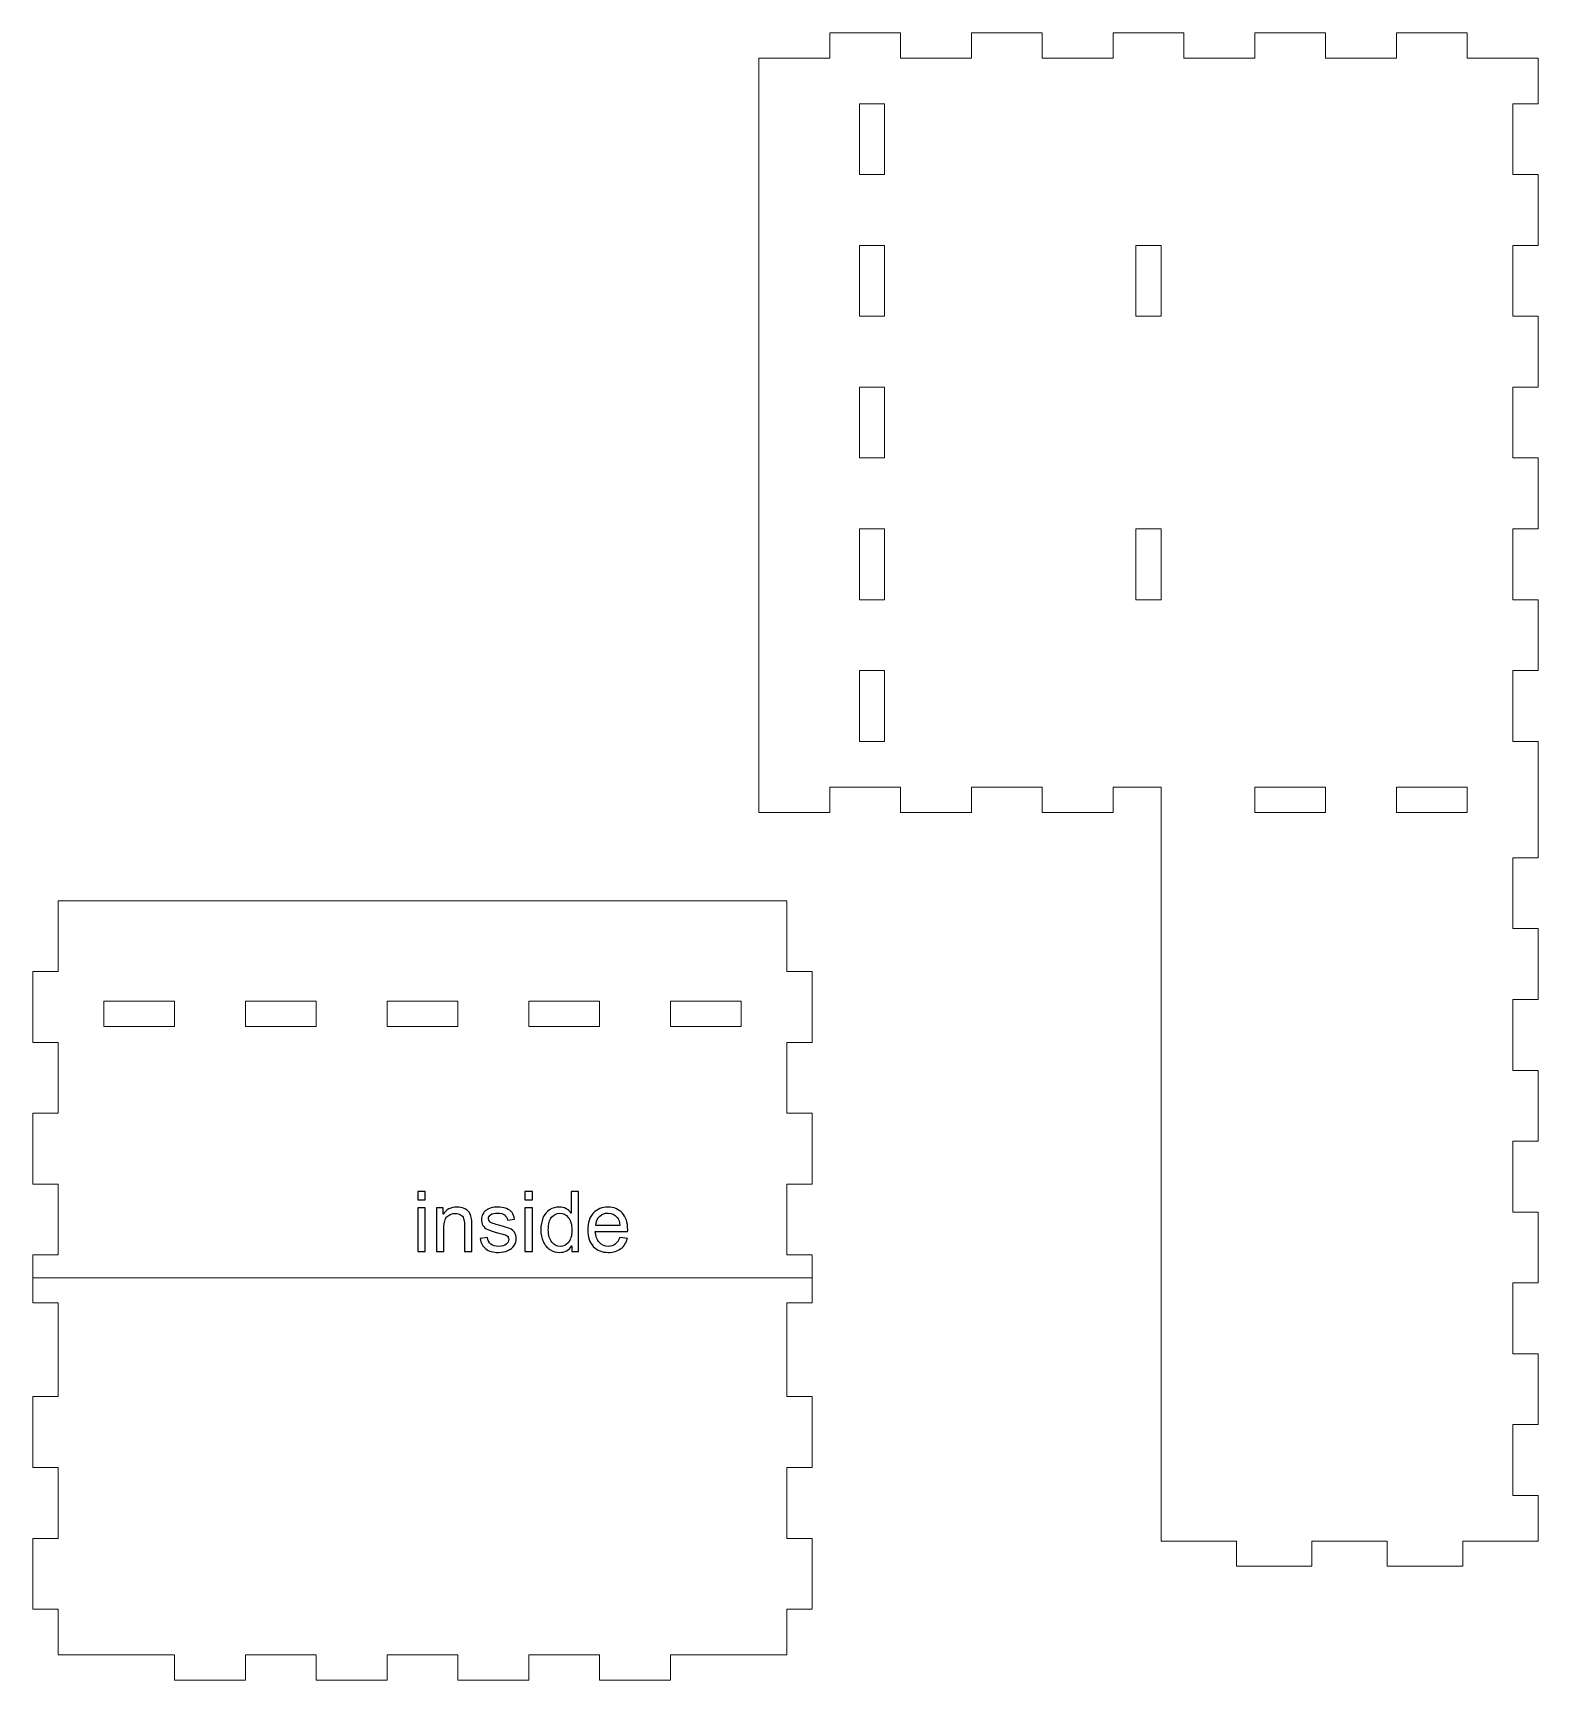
# Model space of a CAD drawing. Header units: inches. Extents: x -0.1 to 32.7, y -7.4 to 16.5.
# Drawn here: x -0.13 to 11.85, y -4.6 to 8.5 of the extents above; entities that cross this region are included whole.
import ezdxf

# ---------------------------------------------------------------- set-up
doc = ezdxf.new("R2010")
doc.units = ezdxf.units.IN
doc.header["$MEASUREMENT"] = 0
doc.layers.add('Layer 1', color=7, linetype='Continuous')

msp = doc.modelspace()

# ---------------------------------------------------------------- linework, layer by layer
at = {"layer": 'Layer 1', "color": 1, "lineweight": 18}
for points in [[(6.45, 7.376), (6.65, 7.376), (6.65, 7.94), (6.45, 7.94), (6.45, 7.376)], [(6.45, 6.249), (6.65, 6.249), (6.65, 6.812), (6.45, 6.812), (6.45, 6.249)], [(6.45, 5.122), (6.65, 5.122), (6.65, 5.685), (6.45, 5.685), (6.45, 5.122)], [(6.45, 3.994), (6.65, 3.994), (6.65, 4.558), (6.45, 4.558), (6.45, 3.994)], [(6.45, 2.867), (6.65, 2.867), (6.65, 3.431), (6.45, 3.431), (6.45, 2.867)], [(0.436, 0.6), (1, 0.6), (1, 0.8), (0.436, 0.8), (0.436, 0.6)], [(1.564, 0.6), (2.127, 0.6), (2.127, 0.8), (1.564, 0.8), (1.564, 0.6)], [(2.691, 0.6), (3.255, 0.6), (3.255, 0.8), (2.691, 0.8), (2.691, 0.6)], [(3.818, 0.6), (4.382, 0.6), (4.382, 0.8), (3.818, 0.8), (3.818, 0.6)], [(4.945, 0.6), (5.509, 0.6), (5.509, 0.8), (4.945, 0.8), (4.945, 0.6)]]:
    msp.add_lwpolyline(points, close=True, dxfattribs=at)
at = {"layer": 'Layer 1', "lineweight": 9}
for points in [[(6.777, 8.503), (6.777, 8.503), (6.213, 8.503), (6.213, 8.503)], [(6.213, 8.503), (6.213, 8.503), (6.213, 8.303), (6.213, 8.303)], [(6.777, 8.503), (6.777, 8.503), (6.777, 8.303), (6.777, 8.303)], [(7.904, 8.503), (7.904, 8.503), (7.341, 8.503), (7.341, 8.503)], [(7.341, 8.503), (7.341, 8.503), (7.341, 8.303), (7.341, 8.303)], [(7.904, 8.503), (7.904, 8.503), (7.904, 8.303), (7.904, 8.303)], [(9.032, 8.503), (9.032, 8.503), (8.468, 8.503), (8.468, 8.503)], [(8.468, 8.503), (8.468, 8.503), (8.468, 8.303), (8.468, 8.303)], [(9.032, 8.503), (9.032, 8.503), (9.032, 8.303), (9.032, 8.303)], [(10.159, 8.503), (10.159, 8.503), (9.595, 8.503), (9.595, 8.503)], [(9.595, 8.503), (9.595, 8.503), (9.595, 8.303), (9.595, 8.303)], [(10.159, 8.503), (10.159, 8.503), (10.159, 8.303), (10.159, 8.303)], [(11.286, 8.503), (11.286, 8.503), (10.723, 8.503), (10.723, 8.503)], [(10.723, 8.503), (10.723, 8.503), (10.723, 8.303), (10.723, 8.303)], [(11.286, 8.503), (11.286, 8.503), (11.286, 8.303), (11.286, 8.303)], [(5.65, 2.303), (5.65, 2.303), (5.65, 8.303), (5.65, 8.303)], [(6.213, 8.303), (6.213, 8.303), (5.65, 8.303), (5.65, 8.303)], [(7.341, 8.303), (7.341, 8.303), (6.777, 8.303), (6.777, 8.303)], [(8.468, 8.303), (8.468, 8.303), (7.904, 8.303), (7.904, 8.303)], [(9.595, 8.303), (9.595, 8.303), (9.032, 8.303), (9.032, 8.303)], [(10.723, 8.303), (10.723, 8.303), (10.159, 8.303), (10.159, 8.303)], [(11.85, 8.303), (11.85, 8.303), (11.286, 8.303), (11.286, 8.303)], [(11.85, 7.94), (11.85, 7.94), (11.85, 8.303), (11.85, 8.303)], [(11.65, 7.376), (11.65, 7.376), (11.65, 7.94), (11.65, 7.94)], [(11.65, 7.94), (11.65, 7.94), (11.85, 7.94), (11.85, 7.94)], [(11.65, 7.376), (11.65, 7.376), (11.85, 7.376), (11.85, 7.376)], [(11.85, 6.812), (11.85, 6.812), (11.85, 7.376), (11.85, 7.376)], [(11.65, 6.249), (11.65, 6.249), (11.65, 6.812), (11.65, 6.812)], [(11.65, 6.812), (11.65, 6.812), (11.85, 6.812), (11.85, 6.812)], [(11.65, 6.249), (11.65, 6.249), (11.85, 6.249), (11.85, 6.249)], [(11.85, 5.685), (11.85, 5.685), (11.85, 6.249), (11.85, 6.249)], [(11.65, 5.122), (11.65, 5.122), (11.65, 5.685), (11.65, 5.685)], [(11.65, 5.685), (11.65, 5.685), (11.85, 5.685), (11.85, 5.685)], [(11.65, 5.122), (11.65, 5.122), (11.85, 5.122), (11.85, 5.122)], [(11.85, 4.558), (11.85, 4.558), (11.85, 5.122), (11.85, 5.122)], [(11.65, 3.994), (11.65, 3.994), (11.65, 4.558), (11.65, 4.558)], [(11.65, 4.558), (11.65, 4.558), (11.85, 4.558), (11.85, 4.558)], [(11.65, 3.994), (11.65, 3.994), (11.85, 3.994), (11.85, 3.994)], [(11.85, 3.431), (11.85, 3.431), (11.85, 3.994), (11.85, 3.994)], [(11.65, 2.867), (11.65, 2.867), (11.65, 3.431), (11.65, 3.431)], [(11.65, 3.431), (11.65, 3.431), (11.85, 3.431), (11.85, 3.431)], [(11.65, 2.867), (11.65, 2.867), (11.85, 2.867), (11.85, 2.867)], [(11.85, 2.303), (11.85, 2.303), (11.85, 2.867), (11.85, 2.867)], [(6.777, 2.503), (6.777, 2.503), (6.213, 2.503), (6.213, 2.503)], [(6.213, 2.503), (6.213, 2.503), (6.213, 2.303), (6.213, 2.303)], [(6.777, 2.503), (6.777, 2.503), (6.777, 2.303), (6.777, 2.303)], [(7.904, 2.503), (7.904, 2.503), (7.341, 2.503), (7.341, 2.503)], [(7.341, 2.503), (7.341, 2.503), (7.341, 2.303), (7.341, 2.303)], [(7.904, 2.503), (7.904, 2.503), (7.904, 2.303), (7.904, 2.303)], [(8.85, 2.503), (8.85, 2.503), (8.468, 2.503), (8.468, 2.503)], [(8.468, 2.503), (8.468, 2.503), (8.468, 2.303), (8.468, 2.303)], [(8.85, 2.503), (8.85, 2.503), (8.85, -3.495), (8.85, -3.495)], [(10.159, 2.503), (10.159, 2.503), (9.595, 2.503), (9.595, 2.503)], [(9.595, 2.503), (9.595, 2.503), (9.595, 2.303), (9.595, 2.303)], [(10.159, 2.503), (10.159, 2.503), (10.159, 2.303), (10.159, 2.303)], [(11.286, 2.503), (11.286, 2.503), (10.723, 2.503), (10.723, 2.503)], [(10.723, 2.503), (10.723, 2.503), (10.723, 2.303), (10.723, 2.303)], [(11.286, 2.503), (11.286, 2.503), (11.286, 2.303), (11.286, 2.303)], [(6.213, 2.303), (6.213, 2.303), (5.65, 2.303), (5.65, 2.303)], [(7.341, 2.303), (7.341, 2.303), (6.777, 2.303), (6.777, 2.303)], [(8.468, 2.303), (8.468, 2.303), (7.904, 2.303), (7.904, 2.303)], [(9.595, 2.303), (9.595, 2.303), (10.159, 2.303), (10.159, 2.303)], [(10.723, 2.303), (10.723, 2.303), (11.286, 2.303), (11.286, 2.303)], [(11.85, 2.303), (11.85, 2.303), (11.85, 1.941), (11.85, 1.941)], [(11.85, 1.941), (11.85, 1.941), (11.65, 1.941), (11.65, 1.941)], [(11.65, 1.941), (11.65, 1.941), (11.65, 1.378), (11.65, 1.378)], [(11.85, 1.378), (11.85, 1.378), (11.65, 1.378), (11.65, 1.378)], [(11.85, 1.378), (11.85, 1.378), (11.85, 0.814), (11.85, 0.814)], [(11.85, 0.814), (11.85, 0.814), (11.65, 0.814), (11.65, 0.814)], [(11.65, 0.814), (11.65, 0.814), (11.65, 0.25), (11.65, 0.25)], [(11.85, 0.25), (11.85, 0.25), (11.65, 0.25), (11.65, 0.25)], [(11.85, 0.25), (11.85, 0.25), (11.85, -0.313), (11.85, -0.313)], [(11.85, -0.313), (11.85, -0.313), (11.65, -0.313), (11.65, -0.313)], [(11.65, -0.313), (11.65, -0.313), (11.65, -0.877), (11.65, -0.877)], [(11.85, -0.877), (11.85, -0.877), (11.65, -0.877), (11.65, -0.877)], [(11.85, -0.877), (11.85, -0.877), (11.85, -1.441), (11.85, -1.441)], [(6.073, -1.4), (6.073, -1.4), (-0.127, -1.4), (-0.127, -1.4)], [(11.85, -1.441), (11.85, -1.441), (11.65, -1.441), (11.65, -1.441)], [(11.65, -1.441), (11.65, -1.441), (11.65, -2.004), (11.65, -2.004)], [(11.85, -2.004), (11.85, -2.004), (11.65, -2.004), (11.65, -2.004)], [(11.85, -2.004), (11.85, -2.004), (11.85, -2.568), (11.85, -2.568)], [(11.85, -2.568), (11.85, -2.568), (11.65, -2.568), (11.65, -2.568)], [(11.65, -2.568), (11.65, -2.568), (11.65, -3.132), (11.65, -3.132)], [(11.85, -3.132), (11.85, -3.132), (11.65, -3.132), (11.65, -3.132)], [(11.85, -3.132), (11.85, -3.132), (11.85, -3.495), (11.85, -3.495)], [(8.85, -3.495), (8.85, -3.495), (9.45, -3.495), (9.45, -3.495)], [(9.45, -3.695), (9.45, -3.695), (9.45, -3.495), (9.45, -3.495)], [(10.05, -3.695), (10.05, -3.695), (10.05, -3.495), (10.05, -3.495)], [(10.05, -3.495), (10.05, -3.495), (10.65, -3.495), (10.65, -3.495)], [(10.65, -3.695), (10.65, -3.695), (10.65, -3.495), (10.65, -3.495)], [(11.25, -3.695), (11.25, -3.695), (11.25, -3.495), (11.25, -3.495)], [(11.25, -3.495), (11.25, -3.495), (11.85, -3.495), (11.85, -3.495)], [(9.45, -3.695), (9.45, -3.695), (10.05, -3.695), (10.05, -3.695)], [(10.65, -3.695), (10.65, -3.695), (11.25, -3.695), (11.25, -3.695)]]:
    msp.add_open_spline(points, degree=3, dxfattribs=at)
at = {"layer": 'Layer 1', "color": 1, "lineweight": 18}
for points, knots in [([(8.85, 6.812), (8.85, 6.812), (8.65, 6.812), (8.65, 6.812), (8.65, 6.812), (8.65, 6.812), (8.65, 6.249), (8.65, 6.249), (8.65, 6.249), (8.65, 6.249), (8.85, 6.249), (8.85, 6.249), (8.85, 6.249), (8.85, 6.249), (8.85, 6.812), (8.85, 6.812)], [0, 0, 0, 0, 0.2, 0.2, 0.2, 0.2, 0.4, 0.4, 0.4, 0.4, 0.6, 0.6, 0.6, 0.6, 1, 1, 1, 1]), ([(8.85, 3.994), (8.85, 3.994), (8.85, 4.558), (8.85, 4.558), (8.85, 4.558), (8.85, 4.558), (8.65, 4.558), (8.65, 4.558)], [0, 0, 0, 0, 0.333333, 0.333333, 0.333333, 0.333333, 1, 1, 1, 1]), ([(0.073, 1.6), (0.073, 1.6), (0.073, 1.036), (0.073, 1.036), (0.073, 1.036), (0.073, 1.036), (-0.127, 1.036), (-0.127, 1.036), (-0.127, 1.036), (-0.127, 1.036), (-0.127, 0.473), (-0.127, 0.473), (-0.127, 0.473), (-0.127, 0.473), (0.073, 0.473), (0.073, 0.473), (0.073, 0.473), (0.073, 0.473), (0.073, -0.091), (0.073, -0.091), (0.073, -0.091), (0.073, -0.091), (-0.127, -0.091), (-0.127, -0.091), (-0.127, -0.091), (-0.127, -0.091), (-0.127, -0.655), (-0.127, -0.655), (-0.127, -0.655), (-0.127, -0.655), (0.073, -0.655), (0.073, -0.655), (0.073, -0.655), (0.073, -0.655), (0.073, -1.218), (0.073, -1.218), (0.073, -1.218), (0.073, -1.218), (-0.127, -1.218), (-0.127, -1.218), (-0.127, -1.218), (-0.127, -1.218), (-0.127, -1.6), (-0.127, -1.6), (-0.127, -1.6), (-0.127, -1.6), (0.073, -1.6), (0.073, -1.6)], [0, 0, 0, 0, 0.076923, 0.076923, 0.076923, 0.076923, 0.153846, 0.153846, 0.153846, 0.153846, 0.230769, 0.230769, 0.230769, 0.230769, 0.307692, 0.307692, 0.307692, 0.307692, 0.384615, 0.384615, 0.384615, 0.384615, 0.461538, 0.461538, 0.461538, 0.461538, 0.538462, 0.538462, 0.538462, 0.538462, 0.615385, 0.615385, 0.615385, 0.615385, 0.692308, 0.692308, 0.692308, 0.692308, 0.769231, 0.769231, 0.769231, 0.769231, 0.846154, 0.846154, 0.846154, 0.846154, 1, 1, 1, 1]), ([(0.073, -4.036), (0.073, -4.036), (-0.127, -4.036), (-0.127, -4.036), (-0.127, -4.036), (-0.127, -4.036), (-0.127, -3.473), (-0.127, -3.473), (-0.127, -3.473), (-0.127, -3.473), (0.073, -3.473), (0.073, -3.473), (0.073, -3.473), (0.073, -3.473), (0.073, -2.909), (0.073, -2.909), (0.073, -2.909), (0.073, -2.909), (-0.127, -2.909), (-0.127, -2.909), (-0.127, -2.909), (-0.127, -2.909), (-0.127, -2.345), (-0.127, -2.345), (-0.127, -2.345), (-0.127, -2.345), (0.073, -2.345), (0.073, -2.345), (0.073, -2.345), (0.073, -2.345), (0.073, -1.6), (0.073, -1.6)], [0, 0, 0, 0, 0.111111, 0.111111, 0.111111, 0.111111, 0.222222, 0.222222, 0.222222, 0.222222, 0.333333, 0.333333, 0.333333, 0.333333, 0.444444, 0.444444, 0.444444, 0.444444, 0.555556, 0.555556, 0.555556, 0.555556, 0.666667, 0.666667, 0.666667, 0.666667, 0.777778, 0.777778, 0.777778, 0.777778, 1, 1, 1, 1])]:
    msp.add_open_spline(points, degree=3, knots=knots, dxfattribs=at)
for points in [[(8.65, 4.558), (8.65, 4.558), (8.65, 3.994), (8.65, 3.994)], [(8.65, 3.994), (8.65, 3.994), (8.85, 3.994), (8.85, 3.994)], [(0.073, -4.036), (0.073, -4.036), (0.073, -4.4), (0.073, -4.4)]]:
    msp.add_open_spline(points, degree=3, dxfattribs=at)
at = {"layer": 'Layer 1', "color": 3, "lineweight": 9}
for points in [[(0.073, 1.6), (0.073, 1.6), (5.873, 1.6), (5.873, 1.6)], [(5.873, 1.036), (5.873, 1.036), (5.873, 1.6), (5.873, 1.6)], [(6.073, 1.036), (6.073, 1.036), (5.873, 1.036), (5.873, 1.036)], [(6.073, 0.473), (6.073, 0.473), (6.073, 1.036), (6.073, 1.036)], [(5.873, -0.091), (5.873, -0.091), (5.873, 0.473), (5.873, 0.473)], [(6.073, 0.473), (6.073, 0.473), (5.873, 0.473), (5.873, 0.473)], [(6.073, -0.091), (6.073, -0.091), (5.873, -0.091), (5.873, -0.091)], [(6.073, -0.655), (6.073, -0.655), (6.073, -0.091), (6.073, -0.091)], [(5.873, -1.218), (5.873, -1.218), (5.873, -0.655), (5.873, -0.655)], [(6.073, -0.655), (6.073, -0.655), (5.873, -0.655), (5.873, -0.655)], [(6.073, -1.218), (6.073, -1.218), (5.873, -1.218), (5.873, -1.218)], [(6.073, -1.6), (6.073, -1.6), (6.073, -1.218), (6.073, -1.218)], [(5.873, -2.345), (5.873, -2.345), (5.873, -1.6), (5.873, -1.6)], [(6.073, -1.6), (6.073, -1.6), (5.873, -1.6), (5.873, -1.6)], [(6.073, -2.345), (6.073, -2.345), (5.873, -2.345), (5.873, -2.345)], [(6.073, -2.909), (6.073, -2.909), (6.073, -2.345), (6.073, -2.345)], [(5.873, -3.473), (5.873, -3.473), (5.873, -2.909), (5.873, -2.909)], [(6.073, -2.909), (6.073, -2.909), (5.873, -2.909), (5.873, -2.909)], [(6.073, -3.473), (6.073, -3.473), (5.873, -3.473), (5.873, -3.473)], [(6.073, -4.036), (6.073, -4.036), (6.073, -3.473), (6.073, -3.473)], [(0.073, -4.036), (0.073, -4.036), (-0.127, -4.036), (-0.127, -4.036)], [(5.873, -4.4), (5.873, -4.4), (5.873, -4.036), (5.873, -4.036)], [(6.073, -4.036), (6.073, -4.036), (5.873, -4.036), (5.873, -4.036)], [(0.073, -4.4), (0.073, -4.4), (1, -4.4), (1, -4.4)], [(1, -4.4), (1, -4.4), (1, -4.6), (1, -4.6)], [(1.564, -4.4), (1.564, -4.4), (1.564, -4.6), (1.564, -4.6)], [(1.564, -4.4), (1.564, -4.4), (2.127, -4.4), (2.127, -4.4)], [(2.127, -4.4), (2.127, -4.4), (2.127, -4.6), (2.127, -4.6)], [(2.691, -4.4), (2.691, -4.4), (2.691, -4.6), (2.691, -4.6)], [(2.691, -4.4), (2.691, -4.4), (3.255, -4.4), (3.255, -4.4)], [(3.255, -4.4), (3.255, -4.4), (3.255, -4.6), (3.255, -4.6)], [(3.818, -4.4), (3.818, -4.4), (3.818, -4.6), (3.818, -4.6)], [(3.818, -4.4), (3.818, -4.4), (4.382, -4.4), (4.382, -4.4)], [(4.382, -4.4), (4.382, -4.4), (4.382, -4.6), (4.382, -4.6)], [(4.945, -4.4), (4.945, -4.4), (4.945, -4.6), (4.945, -4.6)], [(4.945, -4.4), (4.945, -4.4), (5.873, -4.4), (5.873, -4.4)], [(1, -4.6), (1, -4.6), (1.564, -4.6), (1.564, -4.6)], [(2.127, -4.6), (2.127, -4.6), (2.691, -4.6), (2.691, -4.6)], [(3.255, -4.6), (3.255, -4.6), (3.818, -4.6), (3.818, -4.6)], [(4.382, -4.6), (4.382, -4.6), (4.945, -4.6), (4.945, -4.6)]]:
    msp.add_open_spline(points, degree=3, dxfattribs=at)
at = {"layer": 'Layer 1'}
for points, knots in [([(2.936, -0.78), (2.936, -0.78), (2.936, -0.713), (2.936, -0.713), (2.936, -0.713), (2.936, -0.713), (2.995, -0.713), (2.995, -0.713), (2.995, -0.713), (2.995, -0.713), (2.995, -0.78), (2.995, -0.78), (2.995, -0.78), (2.995, -0.78), (2.936, -0.78), (2.936, -0.78)], [0, 0, 0, 0, 0.2, 0.2, 0.2, 0.2, 0.4, 0.4, 0.4, 0.4, 0.6, 0.6, 0.6, 0.6, 1, 1, 1, 1]), ([(3.788, -0.78), (3.788, -0.78), (3.788, -0.713), (3.788, -0.713), (3.788, -0.713), (3.788, -0.713), (3.847, -0.713), (3.847, -0.713), (3.847, -0.713), (3.847, -0.713), (3.847, -0.78), (3.847, -0.78), (3.847, -0.78), (3.847, -0.78), (3.788, -0.78), (3.788, -0.78)], [0, 0, 0, 0, 0.2, 0.2, 0.2, 0.2, 0.4, 0.4, 0.4, 0.4, 0.6, 0.6, 0.6, 0.6, 1, 1, 1, 1]), ([(4.16, -1.19), (4.16, -1.19), (4.16, -1.146), (4.16, -1.146), (4.16, -1.146), (4.138, -1.181), (4.105, -1.198), (4.063, -1.198), (4.063, -1.198), (4.035, -1.198), (4.01, -1.19), (3.987, -1.175), (3.987, -1.175), (3.964, -1.16), (3.946, -1.139), (3.933, -1.111), (3.933, -1.111), (3.921, -1.084), (3.914, -1.053), (3.914, -1.018), (3.914, -1.018), (3.914, -0.983), (3.92, -0.952), (3.931, -0.924), (3.931, -0.924), (3.943, -0.896), (3.96, -0.874), (3.983, -0.859), (3.983, -0.859), (4.006, -0.844), (4.032, -0.837), (4.06, -0.837), (4.06, -0.837), (4.081, -0.837), (4.1, -0.841), (4.116, -0.85), (4.116, -0.85), (4.132, -0.859), (4.145, -0.871), (4.156, -0.885), (4.156, -0.885), (4.156, -0.885), (4.156, -0.713), (4.156, -0.713), (4.156, -0.713), (4.156, -0.713), (4.214, -0.713), (4.214, -0.713), (4.214, -0.713), (4.214, -0.713), (4.214, -1.19), (4.214, -1.19), (4.214, -1.19), (4.214, -1.19), (4.16, -1.19), (4.16, -1.19)], [0, 0, 0, 0, 0.066667, 0.066667, 0.066667, 0.066667, 0.133333, 0.133333, 0.133333, 0.133333, 0.2, 0.2, 0.2, 0.2, 0.266667, 0.266667, 0.266667, 0.266667, 0.333333, 0.333333, 0.333333, 0.333333, 0.4, 0.4, 0.4, 0.4, 0.466667, 0.466667, 0.466667, 0.466667, 0.533333, 0.533333, 0.533333, 0.533333, 0.6, 0.6, 0.6, 0.6, 0.666667, 0.666667, 0.666667, 0.666667, 0.733333, 0.733333, 0.733333, 0.733333, 0.8, 0.8, 0.8, 0.8, 0.866667, 0.866667, 0.866667, 0.866667, 1, 1, 1, 1]), ([(2.936, -1.19), (2.936, -1.19), (2.936, -0.844), (2.936, -0.844), (2.936, -0.844), (2.936, -0.844), (2.995, -0.844), (2.995, -0.844), (2.995, -0.844), (2.995, -0.844), (2.995, -1.19), (2.995, -1.19), (2.995, -1.19), (2.995, -1.19), (2.936, -1.19), (2.936, -1.19)], [0, 0, 0, 0, 0.2, 0.2, 0.2, 0.2, 0.4, 0.4, 0.4, 0.4, 0.6, 0.6, 0.6, 0.6, 1, 1, 1, 1]), ([(3.084, -1.19), (3.084, -1.19), (3.084, -0.844), (3.084, -0.844), (3.084, -0.844), (3.084, -0.844), (3.137, -0.844), (3.137, -0.844), (3.137, -0.844), (3.137, -0.844), (3.137, -0.893), (3.137, -0.893), (3.137, -0.893), (3.162, -0.856), (3.199, -0.837), (3.247, -0.837), (3.247, -0.837), (3.267, -0.837), (3.287, -0.841), (3.304, -0.848), (3.304, -0.848), (3.321, -0.856), (3.335, -0.866), (3.343, -0.878), (3.343, -0.878), (3.352, -0.89), (3.358, -0.904), (3.361, -0.921), (3.361, -0.921), (3.364, -0.932), (3.365, -0.951), (3.365, -0.978), (3.365, -0.978), (3.365, -0.978), (3.365, -1.19), (3.365, -1.19), (3.365, -1.19), (3.365, -1.19), (3.306, -1.19), (3.306, -1.19), (3.306, -1.19), (3.306, -1.19), (3.306, -0.98), (3.306, -0.98), (3.306, -0.98), (3.306, -0.956), (3.304, -0.938), (3.299, -0.927), (3.299, -0.927), (3.295, -0.915), (3.287, -0.905), (3.275, -0.898), (3.275, -0.898), (3.263, -0.891), (3.25, -0.888), (3.234, -0.888), (3.234, -0.888), (3.209, -0.888), (3.188, -0.896), (3.17, -0.911), (3.17, -0.911), (3.152, -0.927), (3.143, -0.957), (3.143, -1.002), (3.143, -1.002), (3.143, -1.002), (3.143, -1.19), (3.143, -1.19), (3.143, -1.19), (3.143, -1.19), (3.084, -1.19), (3.084, -1.19)], [0, 0, 0, 0, 0.052632, 0.052632, 0.052632, 0.052632, 0.105263, 0.105263, 0.105263, 0.105263, 0.157895, 0.157895, 0.157895, 0.157895, 0.210526, 0.210526, 0.210526, 0.210526, 0.263158, 0.263158, 0.263158, 0.263158, 0.315789, 0.315789, 0.315789, 0.315789, 0.368421, 0.368421, 0.368421, 0.368421, 0.421053, 0.421053, 0.421053, 0.421053, 0.473684, 0.473684, 0.473684, 0.473684, 0.526316, 0.526316, 0.526316, 0.526316, 0.578947, 0.578947, 0.578947, 0.578947, 0.631579, 0.631579, 0.631579, 0.631579, 0.684211, 0.684211, 0.684211, 0.684211, 0.736842, 0.736842, 0.736842, 0.736842, 0.789474, 0.789474, 0.789474, 0.789474, 0.842105, 0.842105, 0.842105, 0.842105, 0.894737, 0.894737, 0.894737, 0.894737, 1, 1, 1, 1]), ([(3.431, -1.087), (3.431, -1.087), (3.489, -1.078), (3.489, -1.078), (3.489, -1.078), (3.493, -1.101), (3.502, -1.119), (3.517, -1.131), (3.517, -1.131), (3.532, -1.143), (3.552, -1.15), (3.579, -1.15), (3.579, -1.15), (3.606, -1.15), (3.626, -1.144), (3.639, -1.133), (3.639, -1.133), (3.652, -1.122), (3.659, -1.109), (3.659, -1.095), (3.659, -1.095), (3.659, -1.081), (3.653, -1.071), (3.641, -1.063), (3.641, -1.063), (3.633, -1.058), (3.613, -1.052), (3.581, -1.044), (3.581, -1.044), (3.538, -1.033), (3.509, -1.023), (3.492, -1.016), (3.492, -1.016), (3.475, -1.008), (3.463, -0.997), (3.454, -0.983), (3.454, -0.983), (3.446, -0.969), (3.441, -0.953), (3.441, -0.936), (3.441, -0.936), (3.441, -0.921), (3.445, -0.907), (3.452, -0.894), (3.452, -0.894), (3.459, -0.881), (3.469, -0.87), (3.481, -0.861), (3.481, -0.861), (3.49, -0.854), (3.502, -0.849), (3.518, -0.844), (3.518, -0.844), (3.534, -0.839), (3.551, -0.837), (3.569, -0.837), (3.569, -0.837), (3.596, -0.837), (3.619, -0.841), (3.64, -0.849), (3.64, -0.849), (3.66, -0.857), (3.676, -0.867), (3.685, -0.881), (3.685, -0.881), (3.695, -0.894), (3.702, -0.912), (3.705, -0.934), (3.705, -0.934), (3.705, -0.934), (3.648, -0.942), (3.648, -0.942), (3.648, -0.942), (3.646, -0.924), (3.638, -0.91), (3.626, -0.9), (3.626, -0.9), (3.613, -0.89), (3.596, -0.885), (3.573, -0.885), (3.573, -0.885), (3.546, -0.885), (3.527, -0.889), (3.515, -0.898), (3.515, -0.898), (3.504, -0.907), (3.498, -0.918), (3.498, -0.93), (3.498, -0.93), (3.498, -0.937), (3.5, -0.944), (3.505, -0.95), (3.505, -0.95), (3.51, -0.956), (3.517, -0.962), (3.528, -0.966), (3.528, -0.966), (3.534, -0.968), (3.551, -0.973), (3.579, -0.981), (3.579, -0.981), (3.621, -0.992), (3.65, -1.001), (3.666, -1.008), (3.666, -1.008), (3.682, -1.015), (3.695, -1.025), (3.705, -1.038), (3.705, -1.038), (3.714, -1.052), (3.719, -1.069), (3.719, -1.089), (3.719, -1.089), (3.719, -1.108), (3.713, -1.126), (3.702, -1.144), (3.702, -1.144), (3.69, -1.161), (3.674, -1.174), (3.652, -1.184), (3.652, -1.184), (3.631, -1.193), (3.606, -1.198), (3.579, -1.198), (3.579, -1.198), (3.534, -1.198), (3.5, -1.188), (3.477, -1.17), (3.477, -1.17), (3.453, -1.151), (3.438, -1.124), (3.431, -1.087)], [0, 0, 0, 0, 0.029412, 0.029412, 0.029412, 0.029412, 0.058824, 0.058824, 0.058824, 0.058824, 0.088235, 0.088235, 0.088235, 0.088235, 0.117647, 0.117647, 0.117647, 0.117647, 0.147059, 0.147059, 0.147059, 0.147059, 0.176471, 0.176471, 0.176471, 0.176471, 0.205882, 0.205882, 0.205882, 0.205882, 0.235294, 0.235294, 0.235294, 0.235294, 0.264706, 0.264706, 0.264706, 0.264706, 0.294118, 0.294118, 0.294118, 0.294118, 0.323529, 0.323529, 0.323529, 0.323529, 0.352941, 0.352941, 0.352941, 0.352941, 0.382353, 0.382353, 0.382353, 0.382353, 0.411765, 0.411765, 0.411765, 0.411765, 0.441176, 0.441176, 0.441176, 0.441176, 0.470588, 0.470588, 0.470588, 0.470588, 0.5, 0.5, 0.5, 0.5, 0.529412, 0.529412, 0.529412, 0.529412, 0.558824, 0.558824, 0.558824, 0.558824, 0.588235, 0.588235, 0.588235, 0.588235, 0.617647, 0.617647, 0.617647, 0.617647, 0.647059, 0.647059, 0.647059, 0.647059, 0.676471, 0.676471, 0.676471, 0.676471, 0.705882, 0.705882, 0.705882, 0.705882, 0.735294, 0.735294, 0.735294, 0.735294, 0.764706, 0.764706, 0.764706, 0.764706, 0.794118, 0.794118, 0.794118, 0.794118, 0.823529, 0.823529, 0.823529, 0.823529, 0.852941, 0.852941, 0.852941, 0.852941, 0.882353, 0.882353, 0.882353, 0.882353, 0.911765, 0.911765, 0.911765, 0.911765, 0.941176, 0.941176, 0.941176, 0.941176, 1, 1, 1, 1]), ([(3.788, -1.19), (3.788, -1.19), (3.788, -0.844), (3.788, -0.844), (3.788, -0.844), (3.788, -0.844), (3.847, -0.844), (3.847, -0.844), (3.847, -0.844), (3.847, -0.844), (3.847, -1.19), (3.847, -1.19), (3.847, -1.19), (3.847, -1.19), (3.788, -1.19), (3.788, -1.19)], [0, 0, 0, 0, 0.2, 0.2, 0.2, 0.2, 0.4, 0.4, 0.4, 0.4, 0.6, 0.6, 0.6, 0.6, 1, 1, 1, 1]), ([(3.974, -1.018), (3.974, -1.062), (3.984, -1.095), (4.002, -1.117), (4.002, -1.117), (4.021, -1.139), (4.043, -1.15), (4.069, -1.15), (4.069, -1.15), (4.094, -1.15), (4.116, -1.139), (4.134, -1.118), (4.134, -1.118), (4.152, -1.097), (4.161, -1.066), (4.161, -1.023), (4.161, -1.023), (4.161, -0.976), (4.152, -0.941), (4.133, -0.919), (4.133, -0.919), (4.115, -0.897), (4.093, -0.886), (4.066, -0.886), (4.066, -0.886), (4.04, -0.886), (4.018, -0.896), (4, -0.917), (4, -0.917), (3.983, -0.939), (3.974, -0.972), (3.974, -1.018)], [0, 0, 0, 0, 0.111111, 0.111111, 0.111111, 0.111111, 0.222222, 0.222222, 0.222222, 0.222222, 0.333333, 0.333333, 0.333333, 0.333333, 0.444444, 0.444444, 0.444444, 0.444444, 0.555556, 0.555556, 0.555556, 0.555556, 0.666667, 0.666667, 0.666667, 0.666667, 0.777778, 0.777778, 0.777778, 0.777778, 1, 1, 1, 1]), ([(4.543, -1.078), (4.543, -1.078), (4.604, -1.086), (4.604, -1.086), (4.604, -1.086), (4.594, -1.122), (4.577, -1.149), (4.551, -1.168), (4.551, -1.168), (4.525, -1.188), (4.492, -1.198), (4.452, -1.198), (4.452, -1.198), (4.402, -1.198), (4.362, -1.182), (4.332, -1.151), (4.332, -1.151), (4.302, -1.12), (4.288, -1.076), (4.288, -1.02), (4.288, -1.02), (4.288, -0.962), (4.303, -0.917), (4.332, -0.885), (4.332, -0.885), (4.362, -0.853), (4.401, -0.837), (4.449, -0.837), (4.449, -0.837), (4.495, -0.837), (4.533, -0.853), (4.562, -0.884), (4.562, -0.884), (4.591, -0.916), (4.606, -0.96), (4.606, -1.017), (4.606, -1.017), (4.606, -1.02), (4.606, -1.025), (4.605, -1.032), (4.605, -1.032), (4.605, -1.032), (4.348, -1.032), (4.348, -1.032), (4.348, -1.032), (4.35, -1.07), (4.361, -1.099), (4.38, -1.119), (4.38, -1.119), (4.399, -1.14), (4.423, -1.15), (4.452, -1.15), (4.452, -1.15), (4.473, -1.15), (4.492, -1.144), (4.507, -1.133), (4.507, -1.133), (4.522, -1.121), (4.534, -1.103), (4.543, -1.078)], [0, 0, 0, 0, 0.0625, 0.0625, 0.0625, 0.0625, 0.125, 0.125, 0.125, 0.125, 0.1875, 0.1875, 0.1875, 0.1875, 0.25, 0.25, 0.25, 0.25, 0.3125, 0.3125, 0.3125, 0.3125, 0.375, 0.375, 0.375, 0.375, 0.4375, 0.4375, 0.4375, 0.4375, 0.5, 0.5, 0.5, 0.5, 0.5625, 0.5625, 0.5625, 0.5625, 0.625, 0.625, 0.625, 0.625, 0.6875, 0.6875, 0.6875, 0.6875, 0.75, 0.75, 0.75, 0.75, 0.8125, 0.8125, 0.8125, 0.8125, 0.875, 0.875, 0.875, 0.875, 1, 1, 1, 1]), ([(4.351, -0.984), (4.351, -0.984), (4.544, -0.984), (4.544, -0.984), (4.544, -0.984), (4.541, -0.955), (4.534, -0.933), (4.522, -0.919), (4.522, -0.919), (4.503, -0.896), (4.479, -0.885), (4.449, -0.885), (4.449, -0.885), (4.422, -0.885), (4.4, -0.894), (4.381, -0.912), (4.381, -0.912), (4.363, -0.93), (4.353, -0.954), (4.351, -0.984)], [0, 0, 0, 0, 0.166667, 0.166667, 0.166667, 0.166667, 0.333333, 0.333333, 0.333333, 0.333333, 0.5, 0.5, 0.5, 0.5, 0.666667, 0.666667, 0.666667, 0.666667, 1, 1, 1, 1])]:
    msp.add_open_spline(points, degree=3, knots=knots, dxfattribs=at)
at = {"layer": 'Layer 1', "color": 3, "lineweight": 9}
for points, knots in [([(2.936, -0.78), (2.936, -0.78), (2.936, -0.713), (2.936, -0.713), (2.936, -0.713), (2.936, -0.713), (2.995, -0.713), (2.995, -0.713), (2.995, -0.713), (2.995, -0.713), (2.995, -0.78), (2.995, -0.78), (2.995, -0.78), (2.995, -0.78), (2.936, -0.78), (2.936, -0.78)], [0, 0, 0, 0, 0.2, 0.2, 0.2, 0.2, 0.4, 0.4, 0.4, 0.4, 0.6, 0.6, 0.6, 0.6, 1, 1, 1, 1]), ([(3.788, -0.78), (3.788, -0.78), (3.788, -0.713), (3.788, -0.713), (3.788, -0.713), (3.788, -0.713), (3.847, -0.713), (3.847, -0.713), (3.847, -0.713), (3.847, -0.713), (3.847, -0.78), (3.847, -0.78), (3.847, -0.78), (3.847, -0.78), (3.788, -0.78), (3.788, -0.78)], [0, 0, 0, 0, 0.2, 0.2, 0.2, 0.2, 0.4, 0.4, 0.4, 0.4, 0.6, 0.6, 0.6, 0.6, 1, 1, 1, 1]), ([(4.16, -1.19), (4.16, -1.19), (4.16, -1.146), (4.16, -1.146), (4.16, -1.146), (4.138, -1.181), (4.105, -1.198), (4.063, -1.198), (4.063, -1.198), (4.035, -1.198), (4.01, -1.19), (3.987, -1.175), (3.987, -1.175), (3.964, -1.16), (3.946, -1.139), (3.933, -1.111), (3.933, -1.111), (3.921, -1.084), (3.914, -1.053), (3.914, -1.018), (3.914, -1.018), (3.914, -0.983), (3.92, -0.952), (3.931, -0.924), (3.931, -0.924), (3.943, -0.896), (3.96, -0.874), (3.983, -0.859), (3.983, -0.859), (4.006, -0.844), (4.032, -0.837), (4.06, -0.837), (4.06, -0.837), (4.081, -0.837), (4.1, -0.841), (4.116, -0.85), (4.116, -0.85), (4.132, -0.859), (4.145, -0.871), (4.156, -0.885), (4.156, -0.885), (4.156, -0.885), (4.156, -0.713), (4.156, -0.713), (4.156, -0.713), (4.156, -0.713), (4.214, -0.713), (4.214, -0.713), (4.214, -0.713), (4.214, -0.713), (4.214, -1.19), (4.214, -1.19), (4.214, -1.19), (4.214, -1.19), (4.16, -1.19), (4.16, -1.19)], [0, 0, 0, 0, 0.066667, 0.066667, 0.066667, 0.066667, 0.133333, 0.133333, 0.133333, 0.133333, 0.2, 0.2, 0.2, 0.2, 0.266667, 0.266667, 0.266667, 0.266667, 0.333333, 0.333333, 0.333333, 0.333333, 0.4, 0.4, 0.4, 0.4, 0.466667, 0.466667, 0.466667, 0.466667, 0.533333, 0.533333, 0.533333, 0.533333, 0.6, 0.6, 0.6, 0.6, 0.666667, 0.666667, 0.666667, 0.666667, 0.733333, 0.733333, 0.733333, 0.733333, 0.8, 0.8, 0.8, 0.8, 0.866667, 0.866667, 0.866667, 0.866667, 1, 1, 1, 1]), ([(2.936, -1.19), (2.936, -1.19), (2.936, -0.844), (2.936, -0.844), (2.936, -0.844), (2.936, -0.844), (2.995, -0.844), (2.995, -0.844), (2.995, -0.844), (2.995, -0.844), (2.995, -1.19), (2.995, -1.19), (2.995, -1.19), (2.995, -1.19), (2.936, -1.19), (2.936, -1.19)], [0, 0, 0, 0, 0.2, 0.2, 0.2, 0.2, 0.4, 0.4, 0.4, 0.4, 0.6, 0.6, 0.6, 0.6, 1, 1, 1, 1]), ([(3.084, -1.19), (3.084, -1.19), (3.084, -0.844), (3.084, -0.844), (3.084, -0.844), (3.084, -0.844), (3.137, -0.844), (3.137, -0.844), (3.137, -0.844), (3.137, -0.844), (3.137, -0.893), (3.137, -0.893), (3.137, -0.893), (3.162, -0.856), (3.199, -0.837), (3.247, -0.837), (3.247, -0.837), (3.267, -0.837), (3.287, -0.841), (3.304, -0.848), (3.304, -0.848), (3.321, -0.856), (3.335, -0.866), (3.343, -0.878), (3.343, -0.878), (3.352, -0.89), (3.358, -0.904), (3.361, -0.921), (3.361, -0.921), (3.364, -0.932), (3.365, -0.951), (3.365, -0.978), (3.365, -0.978), (3.365, -0.978), (3.365, -1.19), (3.365, -1.19), (3.365, -1.19), (3.365, -1.19), (3.306, -1.19), (3.306, -1.19), (3.306, -1.19), (3.306, -1.19), (3.306, -0.98), (3.306, -0.98), (3.306, -0.98), (3.306, -0.956), (3.304, -0.938), (3.299, -0.927), (3.299, -0.927), (3.295, -0.915), (3.287, -0.905), (3.275, -0.898), (3.275, -0.898), (3.263, -0.891), (3.25, -0.888), (3.234, -0.888), (3.234, -0.888), (3.209, -0.888), (3.188, -0.896), (3.17, -0.911), (3.17, -0.911), (3.152, -0.927), (3.143, -0.957), (3.143, -1.002), (3.143, -1.002), (3.143, -1.002), (3.143, -1.19), (3.143, -1.19), (3.143, -1.19), (3.143, -1.19), (3.084, -1.19), (3.084, -1.19)], [0, 0, 0, 0, 0.052632, 0.052632, 0.052632, 0.052632, 0.105263, 0.105263, 0.105263, 0.105263, 0.157895, 0.157895, 0.157895, 0.157895, 0.210526, 0.210526, 0.210526, 0.210526, 0.263158, 0.263158, 0.263158, 0.263158, 0.315789, 0.315789, 0.315789, 0.315789, 0.368421, 0.368421, 0.368421, 0.368421, 0.421053, 0.421053, 0.421053, 0.421053, 0.473684, 0.473684, 0.473684, 0.473684, 0.526316, 0.526316, 0.526316, 0.526316, 0.578947, 0.578947, 0.578947, 0.578947, 0.631579, 0.631579, 0.631579, 0.631579, 0.684211, 0.684211, 0.684211, 0.684211, 0.736842, 0.736842, 0.736842, 0.736842, 0.789474, 0.789474, 0.789474, 0.789474, 0.842105, 0.842105, 0.842105, 0.842105, 0.894737, 0.894737, 0.894737, 0.894737, 1, 1, 1, 1]), ([(3.431, -1.087), (3.431, -1.087), (3.489, -1.078), (3.489, -1.078), (3.489, -1.078), (3.493, -1.101), (3.502, -1.119), (3.517, -1.131), (3.517, -1.131), (3.532, -1.143), (3.552, -1.15), (3.579, -1.15), (3.579, -1.15), (3.606, -1.15), (3.626, -1.144), (3.639, -1.133), (3.639, -1.133), (3.652, -1.122), (3.659, -1.109), (3.659, -1.095), (3.659, -1.095), (3.659, -1.081), (3.653, -1.071), (3.641, -1.063), (3.641, -1.063), (3.633, -1.058), (3.613, -1.052), (3.581, -1.044), (3.581, -1.044), (3.538, -1.033), (3.509, -1.023), (3.492, -1.016), (3.492, -1.016), (3.475, -1.008), (3.463, -0.997), (3.454, -0.983), (3.454, -0.983), (3.446, -0.969), (3.441, -0.953), (3.441, -0.936), (3.441, -0.936), (3.441, -0.921), (3.445, -0.907), (3.452, -0.894), (3.452, -0.894), (3.459, -0.881), (3.469, -0.87), (3.481, -0.861), (3.481, -0.861), (3.49, -0.854), (3.502, -0.849), (3.518, -0.844), (3.518, -0.844), (3.534, -0.839), (3.551, -0.837), (3.569, -0.837), (3.569, -0.837), (3.596, -0.837), (3.619, -0.841), (3.64, -0.849), (3.64, -0.849), (3.66, -0.857), (3.676, -0.867), (3.685, -0.881), (3.685, -0.881), (3.695, -0.894), (3.702, -0.912), (3.705, -0.934), (3.705, -0.934), (3.705, -0.934), (3.648, -0.942), (3.648, -0.942), (3.648, -0.942), (3.646, -0.924), (3.638, -0.91), (3.626, -0.9), (3.626, -0.9), (3.613, -0.89), (3.596, -0.885), (3.573, -0.885), (3.573, -0.885), (3.546, -0.885), (3.527, -0.889), (3.515, -0.898), (3.515, -0.898), (3.504, -0.907), (3.498, -0.918), (3.498, -0.93), (3.498, -0.93), (3.498, -0.937), (3.5, -0.944), (3.505, -0.95), (3.505, -0.95), (3.51, -0.956), (3.517, -0.962), (3.528, -0.966), (3.528, -0.966), (3.534, -0.968), (3.551, -0.973), (3.579, -0.981), (3.579, -0.981), (3.621, -0.992), (3.65, -1.001), (3.666, -1.008), (3.666, -1.008), (3.682, -1.015), (3.695, -1.025), (3.705, -1.038), (3.705, -1.038), (3.714, -1.052), (3.719, -1.069), (3.719, -1.089), (3.719, -1.089), (3.719, -1.108), (3.713, -1.126), (3.702, -1.144), (3.702, -1.144), (3.69, -1.161), (3.674, -1.174), (3.652, -1.184), (3.652, -1.184), (3.631, -1.193), (3.606, -1.198), (3.579, -1.198), (3.579, -1.198), (3.534, -1.198), (3.5, -1.188), (3.477, -1.17), (3.477, -1.17), (3.453, -1.151), (3.438, -1.124), (3.431, -1.087)], [0, 0, 0, 0, 0.029412, 0.029412, 0.029412, 0.029412, 0.058824, 0.058824, 0.058824, 0.058824, 0.088235, 0.088235, 0.088235, 0.088235, 0.117647, 0.117647, 0.117647, 0.117647, 0.147059, 0.147059, 0.147059, 0.147059, 0.176471, 0.176471, 0.176471, 0.176471, 0.205882, 0.205882, 0.205882, 0.205882, 0.235294, 0.235294, 0.235294, 0.235294, 0.264706, 0.264706, 0.264706, 0.264706, 0.294118, 0.294118, 0.294118, 0.294118, 0.323529, 0.323529, 0.323529, 0.323529, 0.352941, 0.352941, 0.352941, 0.352941, 0.382353, 0.382353, 0.382353, 0.382353, 0.411765, 0.411765, 0.411765, 0.411765, 0.441176, 0.441176, 0.441176, 0.441176, 0.470588, 0.470588, 0.470588, 0.470588, 0.5, 0.5, 0.5, 0.5, 0.529412, 0.529412, 0.529412, 0.529412, 0.558824, 0.558824, 0.558824, 0.558824, 0.588235, 0.588235, 0.588235, 0.588235, 0.617647, 0.617647, 0.617647, 0.617647, 0.647059, 0.647059, 0.647059, 0.647059, 0.676471, 0.676471, 0.676471, 0.676471, 0.705882, 0.705882, 0.705882, 0.705882, 0.735294, 0.735294, 0.735294, 0.735294, 0.764706, 0.764706, 0.764706, 0.764706, 0.794118, 0.794118, 0.794118, 0.794118, 0.823529, 0.823529, 0.823529, 0.823529, 0.852941, 0.852941, 0.852941, 0.852941, 0.882353, 0.882353, 0.882353, 0.882353, 0.911765, 0.911765, 0.911765, 0.911765, 0.941176, 0.941176, 0.941176, 0.941176, 1, 1, 1, 1]), ([(3.788, -1.19), (3.788, -1.19), (3.788, -0.844), (3.788, -0.844), (3.788, -0.844), (3.788, -0.844), (3.847, -0.844), (3.847, -0.844), (3.847, -0.844), (3.847, -0.844), (3.847, -1.19), (3.847, -1.19), (3.847, -1.19), (3.847, -1.19), (3.788, -1.19), (3.788, -1.19)], [0, 0, 0, 0, 0.2, 0.2, 0.2, 0.2, 0.4, 0.4, 0.4, 0.4, 0.6, 0.6, 0.6, 0.6, 1, 1, 1, 1]), ([(3.974, -1.018), (3.974, -1.062), (3.984, -1.095), (4.002, -1.117), (4.002, -1.117), (4.021, -1.139), (4.043, -1.15), (4.069, -1.15), (4.069, -1.15), (4.094, -1.15), (4.116, -1.139), (4.134, -1.118), (4.134, -1.118), (4.152, -1.097), (4.161, -1.066), (4.161, -1.023), (4.161, -1.023), (4.161, -0.976), (4.152, -0.941), (4.133, -0.919), (4.133, -0.919), (4.115, -0.897), (4.093, -0.886), (4.066, -0.886), (4.066, -0.886), (4.04, -0.886), (4.018, -0.896), (4, -0.917), (4, -0.917), (3.983, -0.939), (3.974, -0.972), (3.974, -1.018)], [0, 0, 0, 0, 0.111111, 0.111111, 0.111111, 0.111111, 0.222222, 0.222222, 0.222222, 0.222222, 0.333333, 0.333333, 0.333333, 0.333333, 0.444444, 0.444444, 0.444444, 0.444444, 0.555556, 0.555556, 0.555556, 0.555556, 0.666667, 0.666667, 0.666667, 0.666667, 0.777778, 0.777778, 0.777778, 0.777778, 1, 1, 1, 1]), ([(4.543, -1.078), (4.543, -1.078), (4.604, -1.086), (4.604, -1.086), (4.604, -1.086), (4.594, -1.122), (4.577, -1.149), (4.551, -1.168), (4.551, -1.168), (4.525, -1.188), (4.492, -1.198), (4.452, -1.198), (4.452, -1.198), (4.402, -1.198), (4.362, -1.182), (4.332, -1.151), (4.332, -1.151), (4.302, -1.12), (4.288, -1.076), (4.288, -1.02), (4.288, -1.02), (4.288, -0.962), (4.303, -0.917), (4.332, -0.885), (4.332, -0.885), (4.362, -0.853), (4.401, -0.837), (4.449, -0.837), (4.449, -0.837), (4.495, -0.837), (4.533, -0.853), (4.562, -0.884), (4.562, -0.884), (4.591, -0.916), (4.606, -0.96), (4.606, -1.017), (4.606, -1.017), (4.606, -1.02), (4.606, -1.025), (4.605, -1.032), (4.605, -1.032), (4.605, -1.032), (4.348, -1.032), (4.348, -1.032), (4.348, -1.032), (4.35, -1.07), (4.361, -1.099), (4.38, -1.119), (4.38, -1.119), (4.399, -1.14), (4.423, -1.15), (4.452, -1.15), (4.452, -1.15), (4.473, -1.15), (4.492, -1.144), (4.507, -1.133), (4.507, -1.133), (4.522, -1.121), (4.534, -1.103), (4.543, -1.078)], [0, 0, 0, 0, 0.0625, 0.0625, 0.0625, 0.0625, 0.125, 0.125, 0.125, 0.125, 0.1875, 0.1875, 0.1875, 0.1875, 0.25, 0.25, 0.25, 0.25, 0.3125, 0.3125, 0.3125, 0.3125, 0.375, 0.375, 0.375, 0.375, 0.4375, 0.4375, 0.4375, 0.4375, 0.5, 0.5, 0.5, 0.5, 0.5625, 0.5625, 0.5625, 0.5625, 0.625, 0.625, 0.625, 0.625, 0.6875, 0.6875, 0.6875, 0.6875, 0.75, 0.75, 0.75, 0.75, 0.8125, 0.8125, 0.8125, 0.8125, 0.875, 0.875, 0.875, 0.875, 1, 1, 1, 1]), ([(4.351, -0.984), (4.351, -0.984), (4.544, -0.984), (4.544, -0.984), (4.544, -0.984), (4.541, -0.955), (4.534, -0.933), (4.522, -0.919), (4.522, -0.919), (4.503, -0.896), (4.479, -0.885), (4.449, -0.885), (4.449, -0.885), (4.422, -0.885), (4.4, -0.894), (4.381, -0.912), (4.381, -0.912), (4.363, -0.93), (4.353, -0.954), (4.351, -0.984)], [0, 0, 0, 0, 0.166667, 0.166667, 0.166667, 0.166667, 0.333333, 0.333333, 0.333333, 0.333333, 0.5, 0.5, 0.5, 0.5, 0.666667, 0.666667, 0.666667, 0.666667, 1, 1, 1, 1])]:
    msp.add_open_spline(points, degree=3, knots=knots, dxfattribs=at)

doc.saveas('drawing.dxf')
